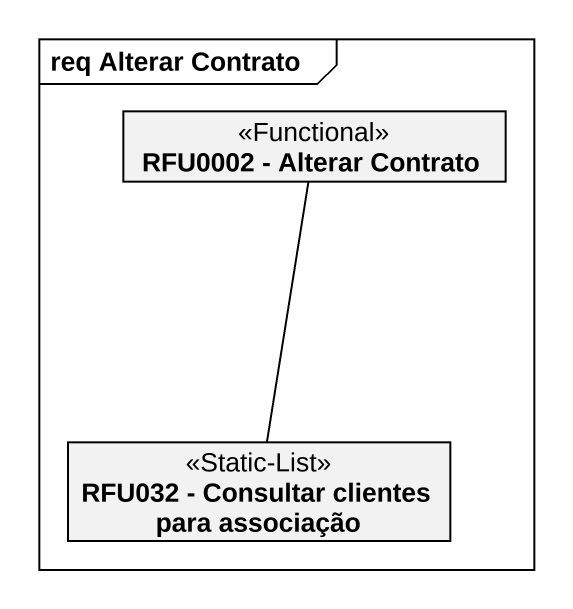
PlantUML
@startuml
mainframe req Alterar Contrato
hide circle
hide empty members
class "RFU0002 - Alterar Contrato" as RFU0002_Alterar_Contrato <<Functional>>
class "RFU032 - Consultar clientes para associação" as RFU032_Consultar_clientes <<Static-List>>
RFU032_Consultar_clientes -up- RFU0002_Alterar_Contrato
@enduml
